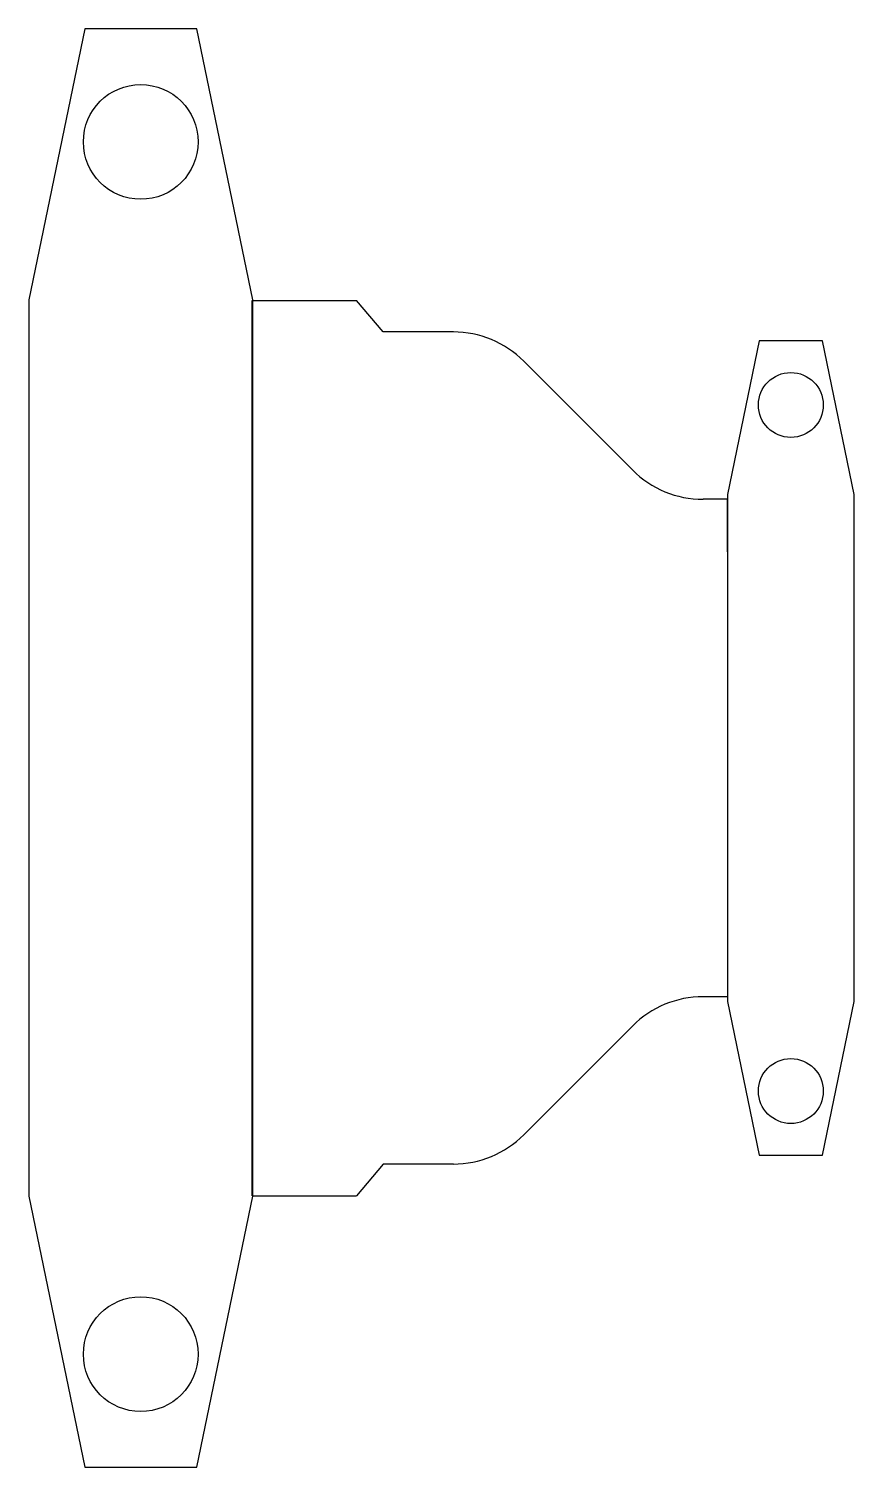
# Model space of a CAD drawing. Header units: millimetres. Extents: x 110492 to 111322, y -47075 to -45629.
import ezdxf

# ---------------------------------------------------------------- set-up
doc = ezdxf.new("R2010")
doc.units = ezdxf.units.MM
doc.header["$LTSCALE"] = 0.5
doc.layers.add('CONEXOES', color=7, linetype='Continuous')
doc.layers.add('Contorno', color=3, linetype='Continuous')

# ---------------------------------------------------------------- blocks, each defined once
blk = doc.blocks.new('acoplamento')
at = {"layer": 'Contorno'}
blk.add_lwpolyline([(-52.4, 673), (-104.9, 419.4), (-104.9, -419.4), (-52.4, -673), (52.4, -673), (104.9, -419.4), (104.9, 419.4), (52.4, 673)], close=True, dxfattribs=at)
for centre in [(0, 567.2), (0, -567.2)]:
    blk.add_circle(centre, 53.7, dxfattribs=at)

msp = doc.modelspace()

# ---------------------------------------------------------------- linework, layer by layer
at = {"layer": 'Contorno'}
for p, q in [((110716.3, -46802.3), (110716.3, -45902.3)), ((110716.3, -45902.3), (110821.3, -45902.3)), ((110848.1, -45934.1), (110821.3, -45902.3)), ((110918.8, -45934.1), (110848.1, -45934.1)), ((111099.1, -46073), (110989.5, -45963.4)), ((111194.4, -46102.3), (111169.8, -46102.3)), ((111194.4, -46155.2), (111194.4, -46102.3)), ((111194.4, -46155.2), (111194.4, -46549.3)), ((111194.4, -46549.3), (111194.4, -46602.3)), ((111194.4, -46602.3), (111169.8, -46602.3)), ((111099.1, -46631.6), (110989.5, -46741.2)), ((110848.1, -46770.5), (110821.3, -46802.3)), ((110918.8, -46770.5), (110848.1, -46770.5)), ((110716.3, -46802.3), (110821.3, -46802.3))]:
    msp.add_line(p, q, dxfattribs=at)
for centre, start, end in [((110918.8, -46034.1), 45, 90), ((111169.8, -46002.3), 225, 270), ((111169.8, -46702.3), 90, 135), ((110918.8, -46670.5), 270, 315)]:
    msp.add_arc(centre, 100, start, end, dxfattribs=at)

# ---------------------------------------------------------------- block references
at = {"layer": 'CONEXOES', "rotation": 180}
for p, xscale, yscale, zscale in [((110604.4, -46352.3), 1.074211342554769, 1.074211342554769, 1.074211342554769), ((111258.1, -46352.3), 0.6079408983681343, 0.6079408983681343, 0.6079408983681343)]:
    msp.add_blockref('acoplamento', p, dxfattribs=dict(at, xscale=xscale, yscale=yscale, zscale=zscale))

doc.saveas('drawing.dxf')
